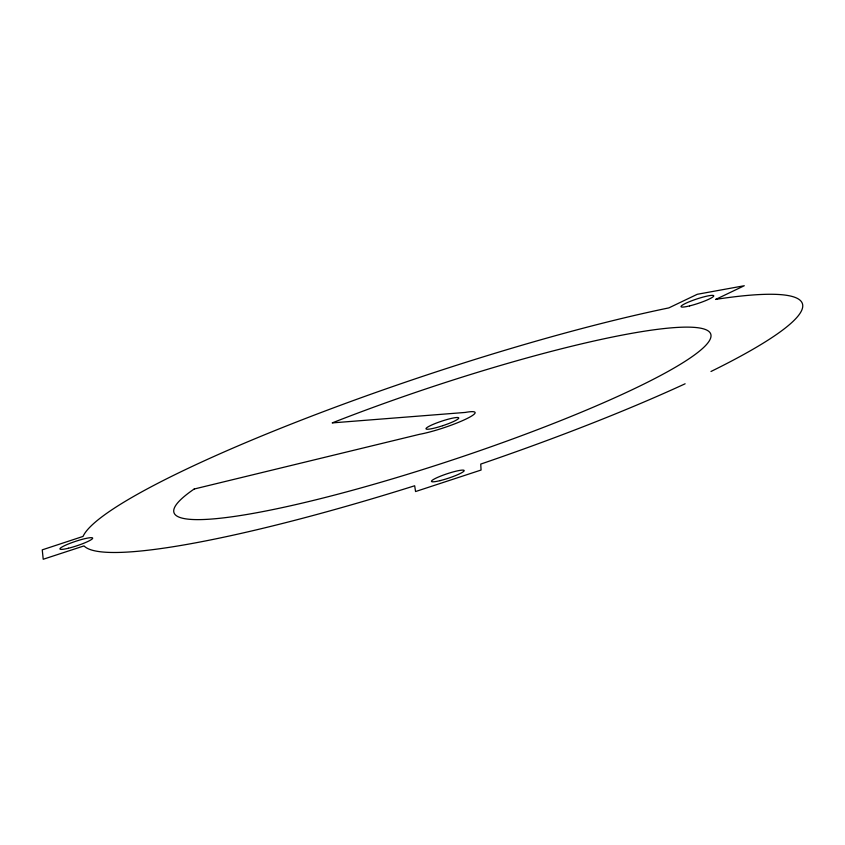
<?xml version="1.0" encoding="UTF-8"?>
<svg xmlns="http://www.w3.org/2000/svg" width="845" height="845" viewBox="0 0 845 845"><rect width="100%" height="100%" fill="white"/><g stroke="black" fill="none" stroke-linecap="round" stroke-linejoin="round"><path stroke-width="1.27" d="M715.588 299.479L744.276 285.737L697.262 294.292L668.817 307.907L665.744 308.541A379.426 50.837 -18.4 0 0 291.134 424.105L284.49 426.736A379.426 50.837 -18.4 0 0 113.864 508.479L110.906 510.443A379.426 50.837 -18.4 0 0 83.053 536.417L42.25 549.852L43.222 559.263L84.035 545.902A379.426 50.837 -18.4 0 0 414.673 485.769L415.56 491.547L481.069 470.042L480.742 464.085A379.426 50.837 -18.4 0 0 685.126 383.788M715.842 299.362L718.408 298.972A379.426 50.837 -18.4 0 1 710.983 371.483M194.192 489.023L193.178 489.709A282.843 37.898 -18.4 0 0 410.818 473.284A282.843 37.898 -18.4 0 0 708.099 330.87A282.843 37.898 -18.4 0 0 334.631 421.951L332.212 422.901L465.194 412.445A34.497 4.626 -18.4 0 1 472.883 415.201A34.497 4.626 -18.4 0 1 443.192 427.971L442.526 428.193A34.497 4.626 -18.4 0 1 419.553 434.309L194.192 489.023M442.78 425.679L442.453 425.785A17.249 2.313 -18.4 0 1 425.996 428.774L425.996 428.732A17.249 2.313 -18.4 0 1 442.188 421A17.249 2.313 -18.4 0 1 458.75 417.99A17.249 2.313 -18.4 0 1 442.78 425.679M689.552 305.911A17.249 2.313 -18.4 0 0 713.761 295.813A17.249 2.313 -18.4 0 0 688.844 301.929A17.249 2.313 -18.4 0 0 689.552 305.911M68.466 548.225A17.249 2.313 -18.4 0 0 92.675 538.138A17.249 2.313 -18.4 0 0 67.758 544.243A17.249 2.313 -18.4 0 0 68.466 548.225M439.981 480.657A17.249 2.313 -18.4 0 0 464.19 470.57A17.249 2.313 -18.4 0 0 439.273 476.675A17.249 2.313 -18.4 0 0 439.981 480.657"/></g></svg>
